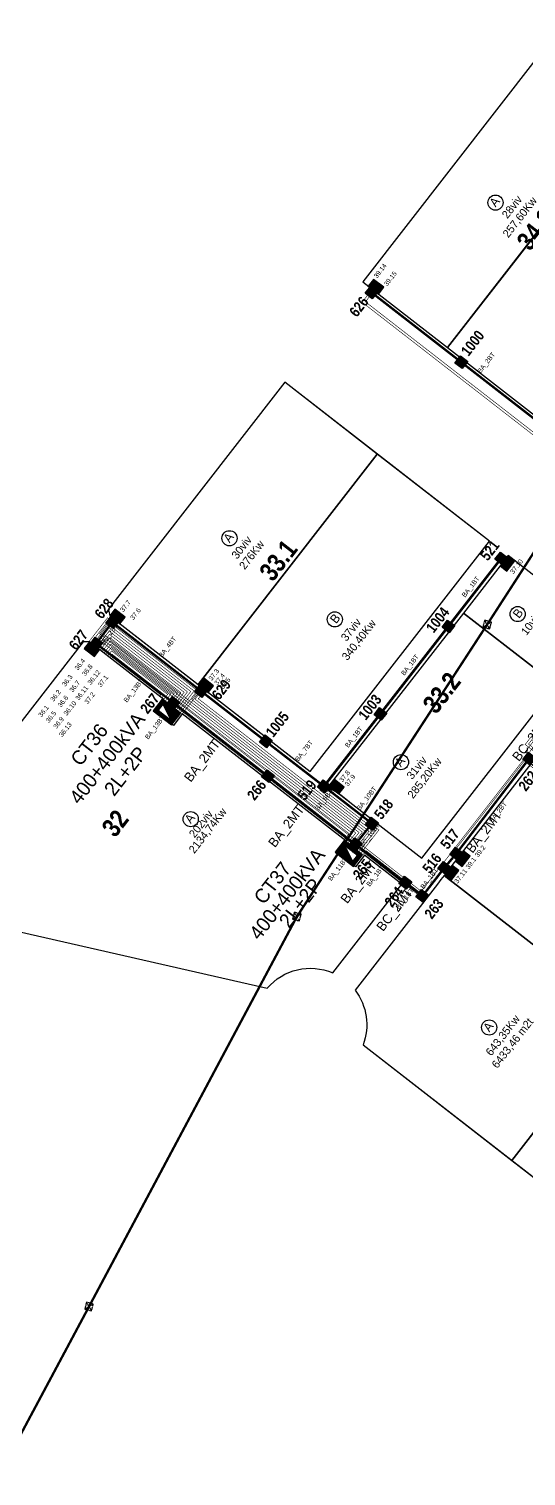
# Model space of a CAD drawing. Header units: metres. Extents: x 750363 to 753809, y 4417932 to 4421953.
# Drawn here: x 752041 to 752252, y 4418839 to 4419454 of the extents above; entities that cross this region are included whole.
import ezdxf
from ezdxf.enums import TextEntityAlignment as Align

# ---------------------------------------------------------------- set-up
doc = ezdxf.new("R2010")
doc.units = ezdxf.units.M
for name, pattern in [('RAYITAS', [0.375, 0.25, -0.125]), ('TRAZO_Y_PUNTO', [25.4, 12.7, -6.35, 0, -6.35]), ('TRAZOS2', [9.525, 6.35, -3.175]), ('VALS2', [1.25, 0.625, -0.125, 0.125, -0.125, 0.125, -0.125])]:
    doc.linetypes.add(name, pattern=pattern)
for name, color, linetype in [('--norte h4', 7, 'TRAZOS2'), ('0-LAMT_EXISTENTE', 20, 'VALS2'), ('0-MANZANAS', 10, 'Continuous'), ('0-REPARCELACION', 5, 'Continuous'), ('1-CT', 2, 'TRAZOS2'), ('1-CT-TXT', 3, 'TRAZOS2'), ('1-DESVIO-LINEA EXISTENTE', 210, 'Continuous'), ('1-LINEAS-MT', 7, 'Continuous'), ('2-ARQUETAS-CRUCE', 10, 'Continuous'), ('2-ARQUETAS-PASO', 170, 'Continuous'), ('2-ARQUETAS-TRAFO', 7, 'Continuous'), ('2-CARGAS-BT', 7, 'Continuous'), ('2-HORNACINAS', 7, 'Continuous'), ('2-HORNACINAS-TXT-SIMPLE', 2, 'Continuous'), ('2-LINEAS-BT', 10, 'Continuous'), ('2-TEXTO ZANJA-BT', 7, 'Continuous'), ('2-TEXTO ZANJA-MT', 7, 'Continuous'), ('2-TEXTO-ARQUETA-MT', 7, 'Continuous'), ('2-ZANJAS-BT', 170, 'Continuous'), ('2-ZANJAS-MT', 10, 'Continuous'), ('2-ZANJAS-MT-BT', 82, 'Continuous')]:
    doc.layers.add(name, color=color, linetype=linetype)
doc.styles.add('Century', font='GOTHIC.TTF')
doc.styles.add('Century_1_1000', font='GOTHIC.TTF', dxfattribs={"height": 2})
doc.styles.add('Century_1_2000', font='GOTHIC.TTF', dxfattribs={"height": 4})
doc.styles.add('Century_1_2500', font='GOTHIC.TTF', dxfattribs={"height": 6})
doc.styles.add('Urbanismo_1_1000', font='swisscb.ttf', dxfattribs={"height": 3})
doc.styles.add('Urbanismo_1_2500', font='swisscb.ttf', dxfattribs={"height": 8})

# ---------------------------------------------------------------- blocks, each defined once
blk = doc.blocks.new('ct')
at = {"linetype": 'Continuous'}
h = blk.add_hatch(dxfattribs=at)
h.set_pattern_fill('ANSI31', color=253, scale=0.1, angle=-142.12008, style=0)
h.set_pattern_definition([(45, (0, -5e-10), (-0.2245064, 0.2245064), [])])
h.paths.add_polyline_path([(-1183.13, 162.26), (-1193.03, 162.26), (-1193.03, 156.06), (-1183.13, 156.06)])
h.paths.add_polyline_path([(-1184.63, 160.76), (-1184.63, 157.56), (-1191.53, 157.56), (-1191.53, 160.76)], flags=16)
blk.add_hatch(color=80, dxfattribs=at).paths.add_polyline_path([(-1191.53, 160.76), (-1191.53, 157.56), (-1184.63, 157.56)])
at = {"color": 80, "linetype": 'Continuous'}
blk.add_line((-1184.63, 157.56), (-1191.53, 160.76), dxfattribs=at)
at = {"color": 5, "linetype": 'Continuous'}
blk.add_lwpolyline([(-1193.03, 156.06), (-1183.13, 156.06), (-1183.13, 162.26), (-1193.03, 162.26)], close=True, dxfattribs=at)
at = {"color": 6, "linetype": 'Continuous'}
blk.add_lwpolyline([(-1191.53, 157.56), (-1184.63, 157.56), (-1184.63, 160.76), (-1191.53, 160.76)], close=True, dxfattribs=at)
blk = doc.blocks.new('PM')
at = {"color": 192}
for p, q in [((1.5, 1.5), (-1.5, -1.5)), ((-1.5, 1.5), (1.5, -1.5))]:
    blk.add_line(p, q, dxfattribs=at)
blk.add_lwpolyline([(-1.5, -1.5), (1.5, -1.5), (1.5, 1.5), (-1.5, 1.5)], close=True, dxfattribs=at)
blk = doc.blocks.new('HORNACINA')
at = {"layer": '--norte h4'}
blk.add_hatch(color=141, dxfattribs=at).paths.add_polyline_path([(-3.63, 2.72), (-3.63, -2.72), (0, -2.72), (0, 2.72)])
at = {"layer": '--norte h4', "color": 5}
blk.add_lwpolyline([(-3.63, 2.72), (-3.63, -2.72), (0, -2.72), (0, 2.72)], close=True, dxfattribs=at)
blk = doc.blocks.new('Arqueta 001')
h = blk.add_hatch(color=255)
h.dxf.hatch_style = 1
h.paths.add_polyline_path([(-1.95, 1.95), (0, 0), (1.95, 1.95)])
h.paths.add_polyline_path([(0, 0), (-1.95, -1.95), (1.95, -1.95)])
h = blk.add_hatch(color=256)
h.dxf.hatch_style = 1
h.paths.add_polyline_path([(0, 0), (-1.95, 1.95), (-1.95, -1.95)])
h.paths.add_polyline_path([(1.95, -1.95), (1.95, 1.95), (0, 0)])
h = blk.add_hatch(color=256)
h.dxf.hatch_style = 1
h.paths.add_polyline_path([(1.95, 1.95), (-1.95, 1.95), (0, 0)])
h.paths.add_polyline_path([(0, 0), (-1.95, -1.95), (1.95, -1.95)])
for p, q in [((-1.95, 1.95), (1.95, 1.95)), ((-1.95, -1.95), (-1.95, 1.95)), ((-1.95, 1.95), (1.95, -1.95)), ((1.95, 1.95), (-1.95, -1.95)), ((1.95, 1.95), (1.95, -1.95)), ((1.95, -1.95), (-1.95, -1.95))]:
    blk.add_line(p, q)

msp = doc.modelspace()

# ---------------------------------------------------------------- linework, layer by layer
at = {"layer": '0-LAMT_EXISTENTE', "color": 31, "linetype": 'TRAZO_Y_PUNTO', "ltscale": 0.5, "const_width": 1, "elevation": 1.34}
msp.add_lwpolyline([(753045.11, 4420419.53), (752998.2, 4420375.82), (752921.51, 4420256.68), (752823.67, 4420106.48), (752736.8, 4419973.28), (752651.04, 4419840.28), (752555.64, 4419693.8), (752481.48, 4419579.51), (752395.87, 4419447.82), (752322.72, 4419335.53), (752235.88, 4419201.16), (752155.11, 4419077.06), (752066.85, 4418911.37), (751999.41, 4418785), (751920.18, 4418635.76), (751935.75, 4418556.49)], dxfattribs=at)
at = {"layer": '0-REPARCELACION'}
for points in [[(752260.89, 4419443.39), (752258.16, 4419443.39), (752183.12, 4419346.78), (752219.05, 4419318.88), (752295.11, 4419416.81)], [(752270, 4419279.31), (752308.03, 4419328.27), (752257.08, 4419367.85), (752219.05, 4419318.88)], [(752236.87, 4419236.66), (752189.25, 4419273.65), (752113.19, 4419175.72), (752160.81, 4419138.73)], [(752265.28, 4419175.41), (752284.26, 4419199.85), (752244.77, 4419230.52), (752225.79, 4419206.08)], [(752225.79, 4419206.08), (752168.71, 4419132.59), (752208.2, 4419101.92), (752265.28, 4419175.41)]]:
    msp.add_lwpolyline(points, close=True, dxfattribs=at)
for points in [[(752236.87, 4419236.66), (752236.87, 4419236.66, -0.00001), (752236.87, 4419236.66, 0.00001), (752236.87, 4419236.66), (752150, 4419304.13), (752074.96, 4419207.52, -0.068055), (752075.63, 4419204.89), (752160.81, 4419138.73)], [(752150, 4419304.13), (752074.96, 4419207.52, -0.068055), (752075.63, 4419204.89), (752113.19, 4419175.72), (752189.25, 4419273.65)], [(752106.45, 4419163.22), (752102.65, 4419158.33), (752094.83, 4419164.4), (752098.63, 4419169.3), (752067.04, 4419193.83), (752064.43, 4419193.82), (751983.15, 4419089.17), (751982.76, 4419086.15), (751983.91, 4419082.79), (752142.5, 4419046.65, -0.000006), (752142.51, 4419046.65, 0.000006), (752142.5, 4419046.65), (752142.51, 4419046.65, -0.329778), (752170.31, 4419053.15), (752199.61, 4419090.87), (752183.77, 4419103.17), (752179.97, 4419098.27), (752172.15, 4419104.34), (752175.96, 4419109.24)], [(752329.97, 4419083.31), (752254.48, 4419141.95), (752220.91, 4419098.73), (752217.67, 4419094.56), (752216.3, 4419092.79), (752214.84, 4419090.91), (752179.79, 4419045.79, -0.261248), (752183.22, 4419022.56), (752373.21, 4418874.99, -0.000006), (752373.21, 4418874.99, 0.000006), (752373.21, 4418874.99), (752373.21, 4418874.99, -0.272714), (752397.24, 4418879.07), (752470.87, 4418973.87), (752395.38, 4419032.51, -0.845154)], [(752254.48, 4419141.95), (752220.91, 4419098.73), (752217.67, 4419094.56), (752217.67, 4419094.56), (752294.28, 4419035.06), (752306.14, 4419050.33), (752325.91, 4419054.59, -0.178154), (752329.97, 4419083.31)], [(752217.67, 4419094.56), (752216.3, 4419092.79), (752214.84, 4419090.91), (752179.79, 4419045.79, -0.261248), (752183.22, 4419022.56), (752246.43, 4418973.46), (752294.28, 4419035.06)], [(752325.91, 4419054.59), (752306.14, 4419050.33), (752294.28, 4419035.06), (752246.43, 4418973.46), (752278.02, 4418948.92), (752341.21, 4419030.27, -0.176327)]]:
    msp.add_lwpolyline(points, format="xyb", close=True, dxfattribs=at)
msp.add_lwpolyline([(752306.14, 4419050.33), (752246.43, 4418973.46)], dxfattribs=at)
at = {"layer": '0-REPARCELACION', "color": 6}
for centre in [(752239.45, 4419380.48), (752126.47, 4419237.86), (752171.21, 4419203.39), (752248.86, 4419205.64), (752199.31, 4419142.68), (752110.03, 4419118.49), (752236.77, 4419029.97)]:
    msp.add_circle(centre, 3.22, dxfattribs=at)
at = {"layer": '1-DESVIO-LINEA EXISTENTE', "linetype": 'Continuous', "const_width": 0.25}
msp.add_lwpolyline([(752332.75, 4419084.53), (752252.13, 4419147.18), (752399.41, 4419336.6)], dxfattribs=at)
at = {"layer": '1-LINEAS-MT', "color": 80, "const_width": 0.25}
for points in [[(752388.9, 4419513.2), (752389.55, 4419514.03), (752382.83, 4419519.26), (752308.1, 4419423.05), (752407.24, 4419346.04), (752400.64, 4419337.54), (752401.52, 4419336.86), (752207.9, 4419087.86), (752102.31, 4419169.97), (752100.39, 4419167.51)], [(752101.97, 4419166.28), (752102.66, 4419167.17), (752178.17, 4419108.46), (752177.47, 4419107.57)], [(752244.79, 4418688.42), (752364.96, 4418842.97), (752364.4, 4418843.72), (752362.29, 4418848.92), (752361.45, 4418855.1), (752361.83, 4418861.25), (752365.32, 4418872.11), (752372.88, 4418879.24), (752383.48, 4418883.76), (752392.16, 4418883.58), (752397.13, 4418882.73), (752398.75, 4418881.47), (752471.04, 4418974.44), (752372.64, 4419051.21), (752369.73, 4419047.46), (752358.85, 4419055.92), (752351.97, 4419061.27), (752353.85, 4419063.69), (752252.76, 4419142.29), (752208.31, 4419085.06), (752181.33, 4419106), (752180.64, 4419105.11)]]:
    msp.add_lwpolyline(points, dxfattribs=at)
at = {"layer": '2-LINEAS-BT'}
msp.add_line((752177.31, 4419125.92), (752170.46, 4419131.23), dxfattribs=at)
at = {"layer": '2-LINEAS-BT', "const_width": 0.25}
for points in [[(752187.1, 4419343.66), (752182.82, 4419338.16), (752317.04, 4419233.91), (752252.04, 4419150.22), (752293.65, 4419117.85), (752298.91, 4419124.62)], [(752187.89, 4419343.05), (752184.22, 4419338.33), (752318.44, 4419234.08), (752253.44, 4419150.39), (752293.47, 4419119.26), (752298.12, 4419125.24)], [(752066.86, 4419193.97), (752074.68, 4419204.04), (752114.25, 4419173.3), (752106.44, 4419163.21)], [(752067.65, 4419193.36), (752074.86, 4419202.63), (752112.85, 4419173.13), (752105.65, 4419163.83)], [(752068.44, 4419192.75), (752075.03, 4419201.23), (752111.45, 4419172.95), (752104.86, 4419164.44)], [(752069.23, 4419192.13), (752075.21, 4419199.83), (752110.04, 4419172.77), (752104.07, 4419165.05)], [(752070.02, 4419191.52), (752075.39, 4419198.42), (752108.64, 4419172.59), (752103.28, 4419165.66)], [(752070.81, 4419190.9), (752075.56, 4419197.02), (752107.24, 4419172.42), (752102.49, 4419166.27)], [(752071.6, 4419190.29), (752075.74, 4419195.62), (752105.84, 4419172.24), (752101.69, 4419166.89)], [(752072.39, 4419189.68), (752075.91, 4419194.22), (752104.44, 4419172.06), (752100.9, 4419167.5)], [(752073.18, 4419189.06), (752076.09, 4419192.81), (752103.03, 4419171.88), (752100.11, 4419168.11)], [(752073.97, 4419188.45), (752076.27, 4419191.41), (752101.63, 4419171.71), (752099.32, 4419168.72)], [(752074.76, 4419187.84), (752076.44, 4419190.01), (752100.23, 4419171.53), (752098.53, 4419169.34)], [(752075.55, 4419187.22), (752076.62, 4419188.6), (752098.83, 4419171.35), (752097.74, 4419169.95)], [(752076.34, 4419186.61), (752076.8, 4419187.2), (752097.43, 4419171.18), (752096.95, 4419170.56)], [(752106.43, 4419163.2), (752096.97, 4419170.59)], [(752299.7, 4419124.01), (752292.6, 4419114.87), (752253.34, 4419145.37), (752220.82, 4419103.51), (752223.19, 4419101.67)], [(752300.49, 4419123.4), (752292.78, 4419113.47), (752253.51, 4419143.97), (752222.22, 4419103.68), (752223.8, 4419102.46)]]:
    msp.add_lwpolyline(points, dxfattribs=at)
at = {"layer": '2-LINEAS-BT', "color": 170, "const_width": 0.25}
for points in [[(752243.07, 4419228.3), (752241.49, 4419229.53), (752164.83, 4419130.86), (752187.12, 4419113.54), (752180.59, 4419105.14)], [(752176.65, 4419108.21), (752180.1, 4419112.66), (752071.34, 4419197.29), (752076.71, 4419204.2)], [(752177.44, 4419107.59), (752181.51, 4419112.84), (752072.63, 4419197.4), (752077.39, 4419203.53)], [(752175.86, 4419108.82), (752178.7, 4419112.48), (752071.46, 4419195.78), (752068.85, 4419192.42)], [(752175.07, 4419109.43), (752177.3, 4419112.31), (752071.64, 4419194.38), (752069.64, 4419191.81)], [(752178.23, 4419106.98), (752182.91, 4419113.01), (752110.45, 4419169.29), (752114.6, 4419174.63)], [(752179.01, 4419106.37), (752184.31, 4419113.19), (752111.85, 4419169.47), (752115.39, 4419174.02)], [(752116.18, 4419173.4), (752113.26, 4419169.65), (752185.72, 4419113.37), (752179.8, 4419105.75)], [(752170.46, 4419131.24), (752168.77, 4419129.06), (752188.52, 4419113.72), (752181.38, 4419104.53)], [(752171.25, 4419130.62), (752170.17, 4419129.24), (752189.93, 4419113.9), (752182.17, 4419103.91)], [(752219.29, 4419096.64), (752217.71, 4419097.87), (752208.72, 4419086.28), (752184.54, 4419105.06), (752183.09, 4419103.2)]]:
    msp.add_lwpolyline(points, dxfattribs=at)
at = {"layer": '2-ZANJAS-BT', "const_width": 1, "elevation": 1.34}
for points in [[(752186.79, 4419342.28), (752187.59, 4419343.31)], [(752270.78, 4419277.04), (752224.98, 4419312.62)], [(752222.81, 4419103.87), (752224.09, 4419102.82)]]:
    msp.add_lwpolyline(points, dxfattribs=at)
at = {"layer": '2-ZANJAS-BT', "const_width": 1}
for points in [[(752224.98, 4419312.62), (752186.81, 4419342.3)], [(752219.48, 4419200.38), (752241.85, 4419229.25)], [(752241.88, 4419229.22), (752243.07, 4419228.3)], [(752076.74, 4419202.18), (752077.61, 4419203.29)], [(752076.74, 4419202.18), (752114.35, 4419172.97)], [(752190.62, 4419163.23), (752219.48, 4419200.38)], [(752069.86, 4419193.1), (752069.13, 4419192.15)], [(752102.7, 4419167.92), (752069.86, 4419193.1)], [(752114.39, 4419172.94), (752115.26, 4419174.06)], [(752141.92, 4419151.53), (752114.39, 4419172.94)], [(752102.7, 4419167.92), (752101.5, 4419166.64)], [(752190.6, 4419163.2), (752166.65, 4419132.4)], [(752141.95, 4419151.51), (752166.65, 4419132.4)], [(752166.65, 4419132.4), (752186.97, 4419116.62)], [(752170.84, 4419130.9), (752166.65, 4419132.4)], [(752180, 4419107.88), (752178.89, 4419106.46)], [(752217.74, 4419097.9), (752219.35, 4419096.65)]]:
    msp.add_lwpolyline(points, dxfattribs=at)
at = {"layer": '2-ZANJAS-BT', "linetype": 'RAYITAS', "ltscale": 4, "const_width": 1}
for points in [[(752069.86, 4419193.1), (752076.74, 4419202.18)], [(752186.97, 4419116.62), (752180, 4419107.88)]]:
    msp.add_lwpolyline(points, dxfattribs=at)
at = {"layer": '2-ZANJAS-MT', "const_width": 1}
for points in [[(752102.7, 4419167.92), (752101.63, 4419166.54)], [(752142.81, 4419136.77), (752102.72, 4419167.94)], [(752179.94, 4419107.8), (752142.81, 4419136.77)], [(752179.94, 4419107.8), (752178.83, 4419106.38)], [(752217.75, 4419097.81), (752222.81, 4419103.87)]]:
    msp.add_lwpolyline(points, dxfattribs=at)
at = {"layer": '2-ZANJAS-MT-BT', "const_width": 1, "elevation": 1.34}
msp.add_lwpolyline([(752253.73, 4419144.25), (752222.81, 4419103.87)], dxfattribs=at)
at = {"layer": '2-ZANJAS-MT-BT', "const_width": 1}
for points in [[(752180, 4419107.88), (752201.24, 4419091.25)], [(752208.46, 4419085.86), (752217.74, 4419097.9)]]:
    msp.add_lwpolyline(points, dxfattribs=at)
at = {"layer": '2-ZANJAS-MT-BT', "linetype": 'RAYITAS', "ltscale": 4, "const_width": 1}
msp.add_lwpolyline([(752201.15, 4419091.46), (752208.37, 4419085.85)], dxfattribs=at)

# ---------------------------------------------------------------- block references
at = {"layer": '0-LAMT_EXISTENTE', "rotation": 255.9200329694507}
for p in [(752235.88, 4419201.16, 1.34), (752155.11, 4419077.06, 1.34), (752066.85, 4418911.37, 1.34)]:
    msp.add_blockref('PM', p, dxfattribs=at)
at = {"layer": '1-CT'}
for p, rotation in [((751259.66, 4420018.94, 1.34), 142.1318596409795), ((751259.66, 4420018.94, 1.34), 142.1318596409795), ((753017.35, 4418248.94, 1.34), 322.1318596409795), ((753017.35, 4418248.94, 1.34), 322.1318596409795)]:
    msp.add_blockref('ct', p, dxfattribs=dict(at, rotation=rotation))
at = {"layer": '2-ARQUETAS-CRUCE'}
for p, rotation in [((752076.74, 4419202.18), 52.16329557698025), ((752069.86, 4419193.1), 52.16329557687408), ((752253.73, 4419144.25), 232.1318596168665), ((752166.65, 4419132.4), 52.16329557698025), ((752186.97, 4419116.62), 52.16329557698025), ((752208.37, 4419085.85), 232.1318596168665)]:
    msp.add_blockref('Arqueta 001', p, dxfattribs=dict(at, rotation=rotation))
at = {"layer": '2-ARQUETAS-PASO'}
for p, rotation in [((752186.79, 4419342.28, 1.34), 52.16329557237006), ((752224.97, 4419312.67), 52.16329557237006), ((752241.88, 4419229.25), 52.16329557698025), ((752219.47, 4419200.38), 52.16329557698025), ((752114.39, 4419172.94), 52.16329557698025), ((752190.6, 4419163.23), 52.16329557698025), ((752141.92, 4419151.53), 52.16329557698025), ((752142.81, 4419136.77), 232.1318596168665), ((752222.81, 4419103.87, 1.34), 52.16329557237006), ((752217.75, 4419097.81), 52.16329557698025), ((752201.15, 4419091.46), 232.1318596168665)]:
    msp.add_blockref('Arqueta 001', p, dxfattribs=dict(at, rotation=rotation))
at = {"layer": '2-ARQUETAS-TRAFO', "rotation": 232.1318596168665}
for p in [(752102.7, 4419167.92), (752180, 4419107.88)]:
    msp.add_blockref('Arqueta 001', p, dxfattribs=at)
at = {"layer": '2-HORNACINAS'}
for p, rotation in [((752187.59, 4419343.31, 1.34), 232.1262165958656), ((752243.07, 4419228.3), 142.1262165960849), ((752077.76, 4419203.19), 232.1262165979824), ((752066.96, 4419189.3), 232.1262165979824), ((752115.31, 4419174.02), 232.1262165979824), ((752170.84, 4419130.9), 232.1262165979824), ((752224.09, 4419102.82, 1.34), 142.1262165960849), ((752219.34, 4419096.71), 142.1262165960849)]:
    msp.add_blockref('HORNACINA', p, dxfattribs=dict(at, rotation=rotation))

# ---------------------------------------------------------------- texts
at = {"layer": '0-MANZANAS', "char_height": 8, "attachment_point": 1, "rotation": 52.1633, "style": 'Urbanismo_1_2500'}
for s, insert in [('\\pxqc;34.1', (752244.71, 4419360.39, 1.34)), ('\\pxqc;33.1', (752135.43, 4419219.88, 1.34)), ('\\pxqc;33.2', (752204.81, 4419163.6, 1.34)), ('\\pxqc;32', (752066.15, 4419108.14, 1.34))]:
    msp.add_mtext_dynamic_manual_height_columns(s, width=28.0708, gutter_width=40, heights=[0], dxfattribs=dict(at, insert=insert))
at = {"layer": '0-REPARCELACION', "color": 3, "char_height": 3.75, "width": 7.0666, "attachment_point": 1, "rotation": 52.1633, "style": 'Century'}
for s, insert in [('A', (752236.54, 4419380.62)), ('A', (752123.55, 4419238)), ('B', (752246.47, 4419205.82)), ('B', (752168.82, 4419203.57)), ('A', (752196.32, 4419142.74)), ('A', (752107.11, 4419118.64))]:
    msp.add_mtext(s, dxfattribs=dict(at, insert=insert))
at = {"layer": '0-REPARCELACION', "color": 1, "insert": (752233.85, 4419030.11), "char_height": 3.75, "width": 7.0666, "attachment_point": 1, "rotation": 52.1633, "style": 'Century'}
msp.add_mtext('A', dxfattribs=at)
at = {"layer": '1-CT-TXT', "color": 5, "style": 'Century_1_2500'}
for s, p in [('CT36', (752069.29, 4419148.33, 1.34)), ('400+400kVA', (752076.9, 4419142.56, 1.34)), ('2L+2P', (752084.69, 4419137.07, 1.34)), ('400+400kVA', (752153.29, 4419084.89, 1.34)), ('CT37', (752147.09, 4419089.56, 1.34)), ('2L+2P', (752158.92, 4419081.08, 1.34))]:
    msp.add_text(s, height=6, rotation=52.13186, dxfattribs=at).set_placement(p, align=Align.CENTER)
at = {"layer": '2-CARGAS-BT', "color": 5, "char_height": 3.4, "attachment_point": 1, "rotation": 52.1633, "style": 'Century'}
for s, insert, width in [('28viv', (752241.82, 4419375.52), 7.0666), ('257,60Kw', (752242.19, 4419367.38), 7.0666), ('30viv', (752127.05, 4419230.82), 7.0666), ('276Kw', (752130.3, 4419226.38), 7.0666), ('37viv', (752173.49, 4419195.86), 7.0666), ('340,40Kw', (752173.87, 4419187.72), 7.0666), ('10viv', (752249.92, 4419198.4), 7.0666), ('31viv', (752201.4, 4419137.19), 7.0666), ('285,20Kw', (752201.77, 4419129.05), 7.0666), ('2134,74Kw', (752108.89, 4419105.71), 7.0666), ('202viv', (752108.99, 4419112.35), 7.0666), ('643,35Kw', (752234.96, 4419019.69), 7.0666), ('6433,46 m2t', (752237.52, 4419014.38), 38.9307)]:
    msp.add_mtext(s, dxfattribs=dict(at, insert=insert, width=width))
at = {"layer": '2-HORNACINAS-TXT-SIMPLE', "char_height": 2, "attachment_point": 1, "rotation": 52.1633, "style": 'Century_1_1000'}
for s, insert in [('\\pxql;39.14', (752187.55, 4419349.41)), ('\\pxql;39.15', (752191.87, 4419346.05)), ('\\pxql;37.10', (752245.49, 4419223.76)), ('\\pxql;37.7', (752079.85, 4419207.56)), ('\\pxql;37.6', (752084.15, 4419204.21)), ('\\pxql;36.4', (752060.52, 4419182.77)), ('\\pxql;36.8', (752063.66, 4419180.32)), ('\\pxql;37.3', (752117.41, 4419178.38)), ('\\pxql;36.3', (752055.18, 4419175.89)), ('\\pxql;36.7', (752058.33, 4419173.45)), ('\\pxql;36.12', (752066.02, 4419176.62)), ('\\pxql;37.1', (752070.33, 4419175.68)), ('\\pxql;37.4', (752119.84, 4419176.49)), ('\\pxql;37.5', (752122.21, 4419174.7)), ('\\pxql;36.2', (752050.2, 4419169.48)), ('\\pxql;36.6', (752053.35, 4419167.04)), ('\\pxql;36.11', (752060.87, 4419169.99)), ('\\pxql;37.2', (752064.71, 4419168.44)), ('\\pxql;36.1', (752045.09, 4419162.89)), ('\\pxql;36.5', (752048.23, 4419160.45)), ('\\pxql;36.10', (752055.84, 4419163.51)), ('\\pxql;36.9', (752051.51, 4419157.94)), ('\\pxql;36.13', (752053.85, 4419154.45)), ('\\pxql;37.8', (752172.93, 4419135.26)), ('\\pxql;37.9', (752175.23, 4419133.47)), ('\\pxql;39.2', (752230.48, 4419103.37, -1.34)), ('\\pxql;37.11', (752221.77, 4419092.17)), ('\\pxql;39.1', (752226.55, 4419098.32, -1.34))]:
    msp.add_mtext_dynamic_manual_height_columns(s, width=24.5045, gutter_width=30, heights=[0], dxfattribs=dict(at, insert=insert))
at = {"layer": '2-TEXTO ZANJA-BT', "char_height": 2, "attachment_point": 1, "rotation": 52.1633, "style": 'Century_1_1000'}
for s, width, insert in [('BA_2BT', 33.116, (752231.55, 4419309.01, 1.34)), (' BA_1BT', 23.0571, (752224.46, 4419213.18, 1.34)), ('BC_2BT', 23.0571, (752071.41, 4419193.57, 1.34)), ('BA_4BT', 23.0571, (752096.17, 4419188.2, 1.34)), (' BA_1BT', 23.0571, (752198.68, 4419179.98, 1.34)), ('BA_13BT', 23.0571, (752081.35, 4419169.12, 1.34)), ('BA_13BT', 23.0571, (752090.4, 4419153.45, 1.34)), (' BA_1BT', 23.0571, (752174.86, 4419149.32, 1.34)), (' BA_7BT', 23.0571, (752153.71, 4419143.5, 1.34)), (' BA_8BT', 23.0571, (752162.18, 4419122.65, 1.34)), (' BA_10BT', 23.0571, (752179.81, 4419122.65, 1.34)), ('BA_2BT', 33.116, (752236.58, 4419118)), (' BC_10BT', 23.0571, (752181.04, 4419106.88, 1.34)), (' BA_11BT', 23.0571, (752167.65, 4419092.7, 2.68)), (' BA_1BT', 23.0571, (752183.96, 4419090.29, 1.34)), (' BA_1BT', 23.0571, (752206.89, 4419089.23, 1.34)), (' BC_1BT', 23.0571, (752196.48, 4419080.57, 1.34))]:
    msp.add_mtext_dynamic_manual_height_columns(s, width=width, gutter_width=10, heights=[0], dxfattribs=dict(at, insert=insert))
at = {"layer": '2-TEXTO ZANJA-MT', "char_height": 4, "attachment_point": 1, "rotation": 52.1633, "style": 'Century_1_2000'}
for s, insert in [('BC_3MT', (752246.22, 4419145.16, -8.05)), ('BA_2MT', (752106.87, 4419136.37, -8.05)), ('BA_2MT', (752142.62, 4419108.6, -8.05)), ('BA_2MT', (752226.53, 4419106.19, -8.05)), ('BA_2MT', (752173.31, 4419084.76, -8.05)), ('BC_2MT', (752188.54, 4419072.94, -8.05))]:
    msp.add_mtext_dynamic_manual_height_columns(s, width=8.2281, gutter_width=10, heights=[0], dxfattribs=dict(at, insert=insert))
at = {"layer": '2-TEXTO-ARQUETA-MT', "char_height": 4.5, "attachment_point": 5, "rotation": 52.1633, "style": 'Urbanismo_1_1000'}
for s, insert, width in [('626', (752181.44, 4419336.26, 1.34), 5.694), ('1000', (752229.75, 4419320.77, 2.68), 5.7255), ('521', (752237.04, 4419232.69, 1.34), 5.2533), ('628', (752073.25, 4419207.97, 1.34), 5.6901), ('1004', (752214.93, 4419203.14), 5.7019), ('627', (752062.35, 4419194.66, 1.34), 5.694), ('629', (752123.02, 4419173.54, 1.34), 5.644), ('267', (752092.66, 4419167.63, 1.34), 5.7019), ('1003', (752186.12, 4419166.06), 5.7019), ('1005', (752146.84, 4419158.79), 5.7019), ('262', (752253.25, 4419134.76, 1.34), 5.7137), ('266', (752138.03, 4419130.86, 1.34), 5.7019), ('519', (752159.4, 4419130.87), 5.7019), ('518', (752191.96, 4419122.74, 1.34), 5.7098), ('517', (752220.08, 4419110.08, 1.34), 5.7137), ('516', (752212.48, 4419099.74, 1.34), 5.7137), ('265', (752182.93, 4419097.19, 1.34), 5.698), ('264', (752196.38, 4419085.5, 1.34), 5.7255), ('263', (752213.33, 4419080.43, 1.34), 5.7216)]:
    msp.add_mtext(s, dxfattribs=dict(at, insert=insert, width=width))

doc.saveas('drawing.dxf')
